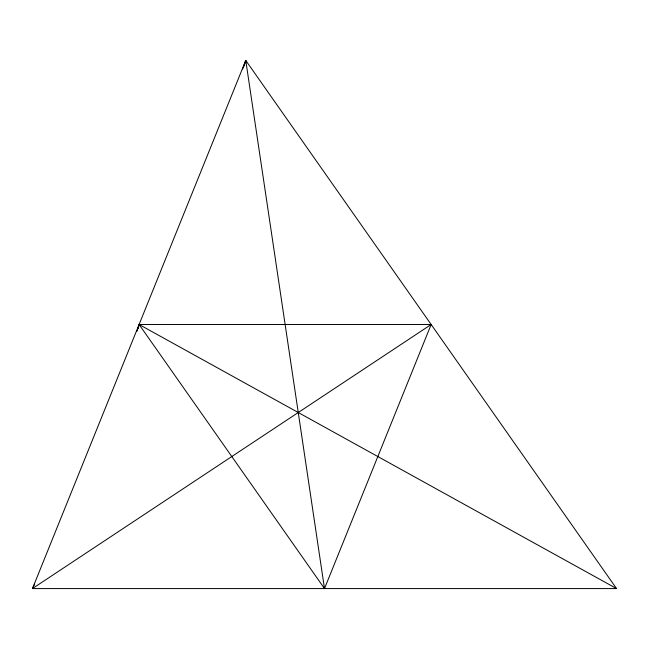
<?xml version="1.0" encoding="UTF-8"?>
<svg xmlns="http://www.w3.org/2000/svg" width="649" height="649" viewBox="0 0 649 649"><rect width="100%" height="100%" fill="white"/><g stroke="black" fill="none" stroke-linecap="round" stroke-linejoin="round"><path stroke-width="0.97" d="M138.245 328.459L139.105 324.5L431.155 324.5L324.5 588.578L139.105 324.5L137.012 331.25M243.959 66.23L245.76 60.422L616.55 588.578L32.45 588.578L245.76 60.422L324.5 588.578M242.694 69.005L245.76 60.422M34.697 584.051L32.45 588.578L431.155 324.5M139.105 324.5L616.55 588.578"/></g></svg>
